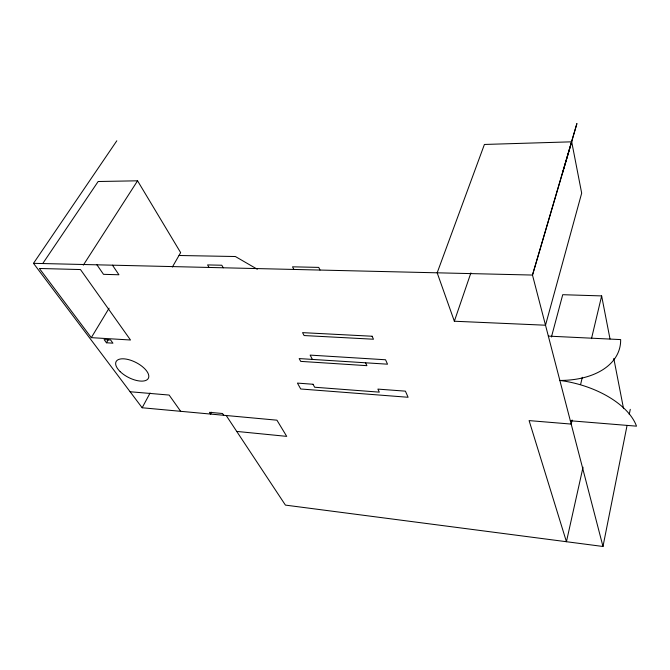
<?xml version="1.0" encoding="UTF-8"?>
<svg xmlns="http://www.w3.org/2000/svg" width="670" height="670" viewBox="0 0 670 670"><rect width="100%" height="100%" fill="white"/><g stroke="black" fill="none" stroke-linecap="round" stroke-linejoin="round"><path stroke-width="1" d="M226.209 415.509L285.42 505.105L602.983 546.477L626.936 426.087M629.256 414.42L630.269 409.337M583.034 467.191L566.435 541.72L529.099 420.601L571.2 424.085L572.163 420.015M580.622 384.413L582.314 377.294M591.493 338.635L601.643 295.914L562.733 294.7L551.435 337.002M562.666 172.508L576.92 123.523L532.482 275.052L602.983 546.477M571.703 141.822L581.677 193.161L545.514 325.218L454.352 321.231L437.175 272.807L484.41 144.46L571.703 141.822L532.482 275.052L33.5 263.327L116.814 140.792M454.352 321.231L470.893 272.891M211.544 412.218L210.64 414.068L209.45 412.318L222.515 413.507L223.679 415.274M236.719 431.421L286.718 436.371L276.928 420.182L142.157 407.762L150.08 393.047M172.366 267.029L180.64 252.615L137.568 180.808L98.155 181.511L42.888 263.318M106.446 342.772L112.937 343.174L110.592 339.966L104.093 339.573L106.446 342.772L108.398 339.472M91.296 337.655L130.491 340L80.475 269.549L39.396 268.477L91.296 337.655L109.076 308.208M83.298 265.161L137.568 180.808M179.058 255.496L235.371 256.518L257.288 269.223M548.345 336.114L620.655 339.59A82.058 50.501 14.8 0 1 559.86 380.451A74.345 40.518 14.1 0 1 636.5 426.162L570.337 420.768M130.114 391.749L169.133 395.057L180.674 411.313M33.5 263.327L142.157 407.762M96.941 264.817L103.507 274.332L118.933 274.767L112.468 265.186M209.057 267.456L207.591 264.918L221.812 265.236L223.252 267.791M312.396 359.413L310.135 355.108L385.552 359.765L387.52 364.187L299.18 358.576L300.696 361.381L366.9 365.669L365.552 362.797M293.854 269.449L292.547 266.819L318.761 267.397L320.009 270.06M601.643 295.914L610.01 338.961M613.787 358.433L623.552 408.658M372.126 336.24L302.572 332.638L304.088 335.544L373.466 339.221L372.126 336.24M313.041 384.262L297.438 383.098L300.713 388.985L408.097 397.268L405.409 391.154L377.888 389.103L379.312 392.143L314.64 387.235L313.041 384.262M120.206 371.649A18.165 8.367 27.3 0 0 148.145 378.667A18.165 8.367 27.3 0 0 128.347 359.564A18.165 8.367 27.3 0 0 120.206 371.649"/></g></svg>
